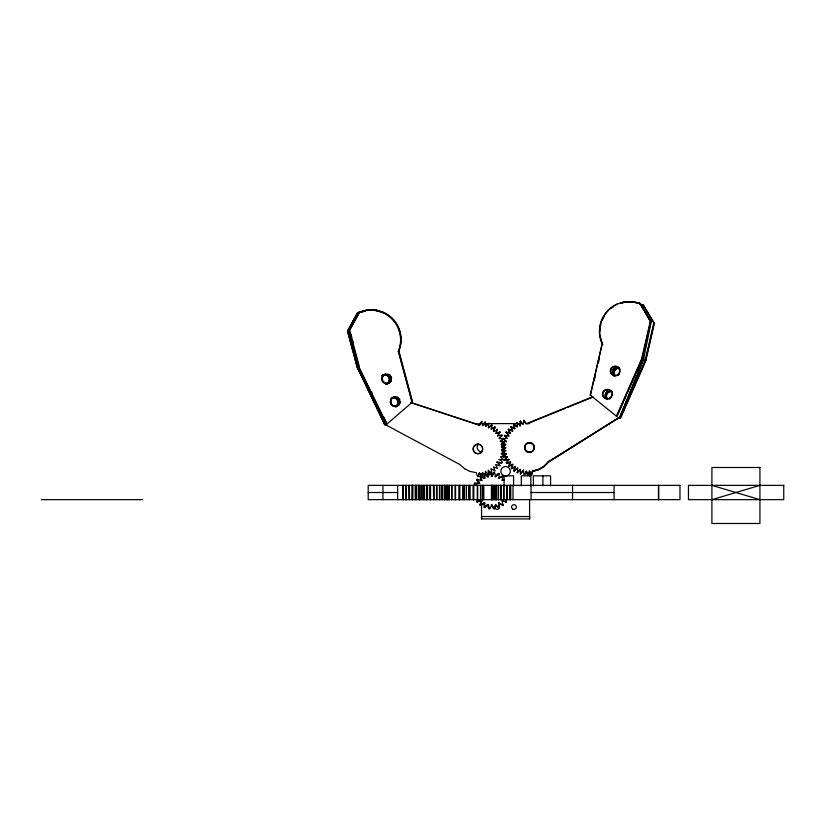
<?xml version="1.0" encoding="UTF-8"?>
<svg xmlns="http://www.w3.org/2000/svg" width="825" height="825" viewBox="0 0 825 825"><rect width="100%" height="100%" fill="white"/><g stroke="black" fill="none" stroke-linecap="round" stroke-linejoin="round"><path stroke-width="1.24" d="M477.716 499.568L476.809 501.837L481.872 500.754L480.892 505.251L484.822 503.033L484.749 507.385L483.986 507.293L484.058 502.93L484.822 503.033M478.84 483.398C473.911 477.232 478.686 478.613 479.603 483.502L474.488 483.326L479.603 483.502M478.479 499.672L477.665 501.961M505.447 499.672L506.354 501.93L502.332 500.961M529.588 518.915L529.588 516.533L481.552 516.533L481.563 518.915L529.588 518.915L529.588 499.599M494.897 476.747L497.929 473.612L499.135 473.818L499.104 478.273L503.044 476.046L502.064 480.542L504.157 479.944M502.343 442.427L505.756 444.861L502.116 442.138L506.56 441.365L503.044 438.735L507.344 438.364L504.426 435.487L506.602 438.127M506.612 454.07L502.332 453.616L502.26 452.647L505.808 450.584L501.971 450.089M503.075 438.828L506.55 441.849M503.168 456.173L507.437 457.071L503.198 457.029L503.178 456.163L506.632 453.585L502.343 453.121M504.735 460.412L504.56 459.484L507.447 456.586M504.663 460.381L504.56 459.484M504.529 459.566L504.745 460.412L509.004 459.752M508.87 436.147L506.21 432.063L510.417 433.445C508.478 433.857 508.499 427.267 508.334 429.918M501.765 445.923L505.777 447.965L502.755 446.799M506.168 432.774L506.385 431.918M506.468 431.908L506.241 432.486M506.632 463.526L510.593 461.948L506.55 463.516L506.354 462.65L509.025 459.267L504.756 459.927M508.551 465.496L508.747 466.362L512.799 464.135L511.325 468.404L514.996 466.806L511.387 468.899L512.789 464.619L508.613 466.28L510.593 461.948M509.633 429.959L512.603 431.238L511.088 426.504L514.8 428.536L513.934 424.298L517.492 426.968L517.038 422.483L520.163 425.886C519.564 423.782 516.089 423.4 516.966 422.513M511.17 426.494L510.861 427.278M512.603 431.238L511.015 426.535M513.707 424.597L513.738 425.226L514.264 424.442M514.099 424.308L516.667 426.824M517.698 468.353L514.099 471.023L515.017 466.321M513.965 470.281L514.171 471.054L517.718 467.858L517.378 472.849L520.42 469.404L517.079 472.612M517.1 422.957L517.254 422.998M520.575 421.121L520.121 421.792L520.585 421.132L523.174 424.576L524.05 420.173L526.175 423.761L592.958 396.629M523.421 470.188L520.441 474.055L523.421 470.188L523.937 474.468M520.554 474.169L520.503 473.632M523.638 420.296L525.638 423.359M527.598 475.53L526.422 471.467L524.339 475.076L526.433 470.972L527.959 475.478M527.752 475.561L527.505 474.922M527.825 475.551L529.547 470.962L531.125 475.448L531.651 475.241M531.661 474.757L531.609 475.396L532.651 470.941L538.653 469.301L544.026 466.166L548.398 461.742L619.709 417.099L643.758 358.731M532.641 471.426L538.632 469.786L544.005 466.651L548.398 461.742M548.377 462.227L619.709 417.099M621.153 303.383C627.217 300.867 634.208 301.96 640.355 303.713L651.286 321.894L639.818 303.27L632.218 301.517L624.412 301.785L616.945 304.064A29.906 29.896 -50.4 0 0 602.116 343.674L590.463 395.299M485.317 474.623L485.482 471.395M494.804 470.889L490.927 468.579L491.896 472.983M494.918 470.92L493.515 466.857L497.63 468.487L495.567 464.527L499.919 465.671M488.369 427.742L491.566 424.844L492.061 425.215L488.462 427.845L488.74 423.431L485.585 426.36L484.956 422.08M500.094 432.238L495.907 433.342L497.558 429.289M497.63 435.94L500.002 432.125M501.92 462.773C486.183 460.237 510.892 466.713 499.012 459.401L503.312 459.772M504.776 441.798L500.342 441.478C511.191 434.239 492.401 442.819 502.095 435.311M503.394 459.742L500.486 456.73L504.766 456.101M503.549 459.793L503.508 459.391M506.21 432.063L508.891 435.662L504.395 435.414M479.789 473.447L481.48 476.572L482.037 474.282M481.728 476.407L482.532 472.385L484.791 475.798M643.562 359.339L651.307 321.41M641.716 358.493L642.428 358.823L641.716 358.493L650.337 321.234L639.818 303.27M642.242 358.937L643.397 353.966M643.974 351.481L650.873 321.678L640.355 303.713L635.982 302.816M645.212 360.247L653.833 322.988L654.369 323.431L645.738 360.69L645.212 360.247L645.923 360.577L620.472 418.388L619.936 417.945L645.387 360.133M590.731 395.515L590.195 395.072L602.25 343.891L602.786 344.334M594.258 380.531L595.134 376.788M598.373 363.052L599.259 359.308M489.844 472.529L488.276 476.84L487.513 476.747L488.565 472.519L489.864 472.55L491.968 476.355L494.536 472.529L495.67 476.84L499.135 473.818M493.824 508.602L491.195 504.848L491.958 504.941L494.35 508.839L495.66 504.457L498.877 507.623L499.104 503.033L498.331 502.93L502.941 505.282L502.054 500.754L506.241 501.961M532.651 470.941L531.156 474.973M514.996 466.806L513.985 470.92M479.913 476.231L481.099 476.025L484.832 478.273L485.152 473.674L488.276 476.84M480.686 476.355L479.913 476.252L481.109 480.439L481.872 480.542L481.088 476.025M481.872 500.754L481.099 500.662L479.903 504.848L480.676 504.952M477.943 476.644L479.005 473.498M488.668 474.571L488.421 470.405L491.556 473.045M502.002 435.28L499.259 438.415M493.484 431.186C499.012 419.461 488.163 437.487 497.413 429.32M527.969 475.468L529.526 471.446L531.125 475.448M503.126 456.741L504.89 455.359M619.688 417.584L643.748 359.215M641.891 358.38L616.44 416.192L616.976 416.625M618.018 414.274L623.205 402.476M624.247 400.115L626.33 395.392M627.361 393.03L635.157 375.334M636.199 372.983L641.912 359.999M620.204 418.162L645.655 360.36L654.101 323.204L643.314 305.023L640.056 304.27M481.718 421.42L479.573 425.236L481.81 421.534M358.019 368.424L347.676 331.475L357.4 313.067L364.918 310.973M348.098 332.207L357.421 368.136L347.5 331.196L357.658 312.665C364.32 310.592 371.869 308.571 378.675 311.149M386.234 423.029L359.081 367.517L349.346 330.691L359.494 312.149M378.407 311.365L378.933 310.932C372.787 308.622 365.836 309.973 359.762 311.933L349.346 330.691M493.835 472.498L491.205 476.252L491.968 476.355M484.76 507.406L488.266 504.457L489.658 508.839L491.958 504.941M510.572 462.433L508.613 466.28M374.571 310.344L375.107 309.901L382.645 311.922A29.906 29.896 50.4 0 1 398.857 350.986L412.562 401.95L412.026 402.383L398.32 351.429A29.906 29.896 50.4 0 0 382.119 312.366L374.571 310.344L365.465 310.417M484.832 478.273L484.069 478.17L484.11 473.653M483.12 424.834L484.966 422.225L482.625 425.844L481.583 421.358M498.156 434.95L500.002 432.29M506.333 463.134L508.334 460.597M488.359 423.246L485.677 426.463L485.028 422.06M485.244 507.592L484.368 507.519L486.74 505.147M507.437 457.071L504.518 460.206M488.575 472.498L490.153 474.354M359.081 367.517L386.533 424.401L412.562 401.95M502.724 439.282L500.249 441.365L504.725 441.736M359.226 312.376L359.762 311.933M347.5 331.196L357.926 312.438L357.39 312.881L366.764 310.344M385.223 424.473L384.687 424.916L357.689 367.919M398.197 351.656L398.722 351.213M386.533 424.401L387.069 423.968M491.153 429.124L494.938 427.041M494.732 426.938L491.246 429.227L491.968 425.009M503.797 442.798L501.239 444.314L503.704 442.685M548.388 461.99L619.699 417.347M498.341 478.17L502.497 476.231M479.933 504.962L484.058 502.93M474.468 483.337L475.85 485.337M475.241 483.44L476.613 485.44M620.617 302.94C626.577 301.362 633.92 301.269 640.087 303.497L650.605 321.451L642.159 358.597L616.708 416.408L590.195 395.072M504.457 446.16L501.435 447.418L504.601 448.522M527.35 423.761L565.507 408.262M567.899 407.292L591.742 397.598M505.787 447.48L501.837 449.563M386.904 383.914L387.41 383.883A4.764 4.764 0 0 0 384.357 374.942L383.089 375.231A4.764 4.764 0 0 0 382.058 375.922M392.277 397.897L393.04 397.64A4.764 4.764 0 0 1 396.093 406.581M395.763 406.828L396.186 406.694A4.764 4.764 0 0 0 393.133 397.753L391.957 398.155A4.764 4.764 0 0 0 390.916 398.846M495.907 433.342L499.94 432.063M503.498 449.903L501.631 450.522L504.477 451.987M501.724 450.625L504.529 449.697M385.306 374.199L384.893 374.333A4.764 4.764 0 0 0 387.863 383.305M382.522 375.282L383.697 374.89A4.764 4.764 0 0 1 386.667 383.862L386.244 384.007M385.801 374.158L384.357 374.777A4.764 4.764 0 0 0 387.327 383.738L388.771 383.13A4.764 4.764 0 0 0 390.988 376.767M386.017 383.811L387.203 383.429A4.764 4.764 0 0 0 389.41 377.056M385.749 384.037L386.935 383.646A4.764 4.764 0 0 0 386.42 374.859M387.863 383.305L389.039 382.913A4.764 4.764 0 0 0 391.463 380.191M392.03 397.598L392.793 397.341A4.764 4.764 0 0 1 395.257 397.526M393.876 397.083L394.639 396.835A4.764 4.764 0 0 1 395.876 396.763M620.885 303.157L624.68 302.002M711.903 499.661L759.928 485.368M502.343 480.14L504.436 479.542M476.912 501.858L481.099 500.662M365.011 311.077L357.493 313.17L347.676 331.475M505.777 444.376L501.755 445.912M505.488 501.858L506.56 501.538M497.537 435.827L501.909 434.992M504.292 453.111L501.105 453.678L504.725 456.019M501.414 456.555L503.467 456.431M629.362 302.332L632.703 302.136M482.305 423.617L523.194 423.607M525.752 423.607L529.588 423.607M368.198 492.515L397.66 492.515M531.063 492.515L614.058 492.515M41.25 499.661L142.498 499.661M495.65 505.147L497.918 507.488L499.166 507.385M493.319 472.447L494.608 472.612M485.255 473.715L484.481 473.612L487.513 476.747M502.074 475.932L502.848 476.025M483.997 473.818L484.76 473.911M502.497 476.252L503.26 476.355M476.603 479.665L477.366 479.768M474.282 483.821L475.056 483.924M476.592 501.435L477.366 501.538M502.487 504.848L503.25 504.952M480.325 505.168L481.088 505.271M498.022 507.519L498.682 507.592M493.309 508.654L494.598 508.685M489.844 508.757L488.555 508.592L487.503 504.364M505.673 435.683L507.808 435.992M501.239 444.314L505.251 445.118M470.137 471.436L476.231 472.663L477.531 476.551M640.324 304.487L643.583 305.25M505.808 450.584L501.837 449.563M618.523 367.342L617.75 367.135A4.764 4.764 0 0 0 614.233 375.633L613.037 375.231A4.764 4.764 0 0 1 615.687 366.166L616.883 366.517A4.764 4.764 0 0 1 614.233 375.581M618.936 367.94L617.729 367.62A4.764 4.764 0 0 0 612.387 372.972M374.839 310.128L382.377 312.139A29.906 29.896 50.4 0 1 398.588 351.213L412.294 402.167M611.738 391.277L610.531 390.957A4.764 4.764 0 0 0 606.138 398.588M476.922 479.243L481.872 480.542M616.223 366.599L617.42 366.95A4.764 4.764 0 0 1 619.936 369.59M614.501 375.798L613.305 375.447A4.764 4.764 0 0 1 615.955 366.382L617.152 366.733A4.764 4.764 0 0 1 619.585 373.013M608.468 389.782L609.654 390.122A4.764 4.764 0 0 1 611.583 391.669M606.736 398.97L605.54 398.63A4.764 4.764 0 0 1 608.2 389.555L609.386 389.905A4.764 4.764 0 0 1 612.181 395M711.903 485.368L759.928 499.661M411.015 402.59L479.48 425.123M411.108 402.693L479.573 425.236M508.654 429.052L512.614 430.753M464.568 468.672L470.229 471.539M357.741 368.218L385.718 424.844L459.896 464.558L464.65 468.775M512.119 427.494L513.903 428.515M480.336 475.932L484.069 478.17M499.104 503.033L502.827 505.271M481.171 476.386L479.428 472.581L478.005 476.572M643.314 305.023L654.369 323.431M650.337 321.234L650.873 321.678M624.412 301.785L624.948 302.218M385.718 424.844L357.833 368.321M485.389 471.281L488.256 474.695M497.63 462.186L500.012 465.785M508.355 429.433L510.427 432.96M371.374 391.463L372.498 393.783M383.707 416.996L386.502 422.802M360.577 373.395L362.814 378.036M371.219 395.453L375.138 403.58M379.624 412.871L380.748 415.192M357.503 367.816L364.227 381.738M365.351 384.068L384.955 424.7M520.441 474.055L520.42 469.404M513.707 425.153L514.79 429.021M350.873 333.939L351.863 337.631M352.522 340.096L353.512 343.788M349.604 330.464L359.195 366.176M348.367 331.99L349.357 335.682M350.017 338.147L352.667 347.995M353.327 350.46L355.977 360.308M356.637 362.773L357.627 366.465M488.338 470.291L488.534 473.364M520.142 421.307L520.163 425.886M658.67 485.368L658.67 499.661M658.463 485.368L658.463 499.661M614.058 485.368L614.058 499.661M572.56 485.368L572.56 499.661M550.574 485.863L550.574 475.839L533.363 475.839L533.363 485.863M542.891 475.839L542.891 485.863M531.063 485.368L531.063 499.661M530.826 485.863L530.826 475.839L521.297 475.839L521.297 485.863M529.588 471.261L529.588 476.417M513.614 485.863L513.614 475.839L504.085 475.839L504.085 485.863M512.995 485.368L512.995 499.661M510.613 485.368L510.613 499.661M510.52 485.368L510.52 499.661M507.117 499.661L507.045 485.368L506.828 499.661M506.705 485.368L506.725 499.661M504.003 485.368L504.003 499.661M503.59 485.368L503.59 499.661M501.074 485.368L500.981 499.661M500.909 485.368L500.837 499.661M500.723 485.368L500.723 499.661M498.517 485.368L498.517 499.661M498.176 485.368L498.176 499.661M496.155 485.368L496.238 499.661M496.031 485.368L496.083 499.661M495.969 485.368L495.969 499.661M494.423 485.368L494.423 499.661M494.185 485.368L494.185 499.661M492.876 485.368L492.948 499.661M492.783 485.368L492.762 499.661M492.009 485.368L491.886 499.661M491.844 485.368L491.844 499.661M491.452 485.368L491.391 499.661M483.79 485.368L483.832 499.661M482.914 485.368L482.914 499.661M482.738 485.368L482.738 499.661M481.563 473.839L481.563 477.696M481.563 504.745L481.563 518.915M480.82 485.368L480.82 499.661M480.521 485.368L480.521 499.661M477.696 485.368L477.696 499.661M477.293 485.368L477.293 499.661M473.746 485.368L473.746 499.661M473.437 485.368L473.437 499.661M473.261 485.368L473.261 499.661M470.075 485.368L470.075 499.661M469.239 485.368L469.239 499.661M468.724 485.368L468.724 499.661M466.403 485.368L466.403 499.661M464.496 485.368L464.496 499.661M463.97 485.368L463.97 499.661M462.681 485.368L462.681 499.661M459.824 485.368L459.824 499.661M459.329 485.368L459.329 499.661M459.164 485.368L459.164 499.661M455.555 485.368L455.555 499.661M455.111 485.368L455.111 499.661M451.966 485.368L451.966 499.661M451.615 485.368L451.615 499.661M449.305 485.368L449.305 499.661M449.078 485.368L449.078 499.661M447.769 485.368L447.769 499.661M447.666 485.368L447.666 499.661M447.48 485.368L447.439 499.661M446.366 485.368L446.366 499.661M445.974 485.368L445.974 499.661M444.562 485.368L444.562 499.661M444.304 485.368L444.304 499.661M442.375 485.368L442.375 499.661M441.891 485.368L441.891 499.661M439.818 485.368L439.818 499.661M439.467 485.368L439.467 499.661M436.961 485.368L436.961 499.661M436.538 485.368L436.538 499.661M433.837 485.368L433.775 499.661M433.723 485.368L433.651 499.661L433.414 485.368M430.485 485.368L430.485 499.661M430.433 485.368L430.433 499.661M430.021 485.368L430.021 499.661M427.556 485.368L427.556 499.661M426.968 485.368L426.917 499.661M426.845 485.368L426.772 499.661M426.546 485.368L426.535 499.661M424.463 485.368L424.463 499.661M423.411 485.368L423.411 499.661M422.926 485.368L422.926 499.661M421.379 485.368L421.379 499.661M419.75 485.368L419.812 499.661M419.605 485.368L419.533 499.661M419.327 485.368L419.451 499.661M418.306 485.368L418.306 499.661M416.192 485.368L416.192 499.661M415.728 485.368L415.728 499.661M415.222 485.368L415.222 499.661M412.717 485.368L412.655 499.661M412.572 485.368L412.5 499.661M412.356 485.368L412.294 499.661L412.263 485.368M409.344 485.368L409.478 499.661M408.922 485.368L408.922 499.661M406.147 485.368L406.23 499.661M405.993 485.368L405.931 499.661M405.879 485.368L405.817 499.661M403.322 485.368L403.322 499.661M403.033 485.368L403.033 499.661M402.971 485.368L402.971 499.661M397.66 485.368L397.66 499.661M382.934 485.368L382.934 499.661M619.204 374.302A4.764 4.764 0 0 1 618.307 375.158M611.645 374.127A4.764 4.764 0 0 1 611.047 373.034M610.789 370.58A4.764 4.764 0 0 1 611.779 368.321M613.769 366.867A4.764 4.764 0 0 1 614.986 366.578M618.936 374.076A4.764 4.764 0 0 1 615.739 375.829M602.642 344.108A29.906 29.896 -50.4 0 1 600.373 336.641M599.971 331.062A29.906 29.896 -50.4 0 1 600.105 328.845M600.394 326.638A29.906 29.896 -50.4 0 1 600.868 324.431M602.271 320.203A29.906 29.896 -50.4 0 1 604.302 316.202M611.727 307.952A29.906 29.896 -50.4 0 1 613.563 306.653M602.384 343.891A29.906 29.896 -50.4 0 1 600.301 337.518M600.105 336.425A29.906 29.896 -50.4 0 1 601.59 321.018M602.002 319.987A29.906 29.896 -50.4 0 1 617.213 304.281M610.541 398.331A4.764 4.764 0 0 1 609.458 398.929M604.921 390.637A4.764 4.764 0 0 1 607.221 389.751M612.181 392.762A4.764 4.764 0 0 1 612.439 395.216M611.83 396.186A4.764 4.764 0 0 1 607.984 399.001M615.141 375.88A4.764 4.764 0 0 1 619.719 368.363M614.873 375.664A4.764 4.764 0 0 1 619.451 368.136M607.386 399.052A4.764 4.764 0 0 1 611.964 391.535M607.118 398.836A4.764 4.764 0 0 1 611.696 391.308M614.615 375.437A4.764 4.764 0 0 1 619.183 367.919M606.849 398.609A4.764 4.764 0 0 1 611.428 391.091M387.595 383.522A4.764 4.764 0 0 1 384.625 374.55M387.049 374.096A4.764 4.764 0 0 1 390.308 375.726M385.533 374.385A4.764 4.764 0 0 1 388.503 383.357M399.939 400.837A4.764 4.764 0 0 1 397.341 406.024L395.887 406.632A4.764 4.764 0 0 1 392.917 397.66L394.371 397.052A4.764 4.764 0 0 1 395.608 396.98M396.155 406.416A4.764 4.764 0 0 1 393.185 397.444M396.825 397.238A4.764 4.764 0 0 1 399.548 399.661M394.103 397.268A4.764 4.764 0 0 1 397.073 406.24M382.016 375.53A4.764 4.764 0 0 1 383.048 374.849M384.233 374.457A4.764 4.764 0 0 1 385.471 374.385M383.965 374.674A4.764 4.764 0 0 1 385.203 374.602M398.186 403.59A4.764 4.764 0 0 1 395.763 406.312M398.176 402.59A4.764 4.764 0 0 1 395.495 406.529M392.525 397.567A4.764 4.764 0 0 1 396.103 398.3M397.712 400.166A4.764 4.764 0 0 1 398.104 401.352M392.267 397.784A4.764 4.764 0 0 1 395.227 406.756M382.15 376.035A4.764 4.764 0 0 1 383.182 375.344M384.264 374.828A4.764 4.764 0 0 1 387.317 383.769M614.223 376.118A4.764 4.764 0 0 1 612.717 374.168M528.784 452.564A4.764 4.764 0 0 1 524.741 446.81A4.764 4.764 0 0 1 530.826 443.293A4.764 4.764 0 0 1 533.806 449.656M533.177 450.728A4.764 4.764 0 0 1 532.3 451.615M531.228 452.234A4.764 4.764 0 0 1 530.021 452.554M607.035 398.98A4.764 4.764 0 0 1 610.552 390.472M498.867 505.312A2.382 2.382 0 0 1 498.867 508.685A2.382 2.382 0 0 1 495.495 508.685A2.382 2.382 0 0 1 495.495 505.312M476.128 424.328A23.822 23.822 0 0 1 481.068 423.627M549.574 460.412A23.822 23.822 0 0 1 532.073 471.137M481.882 451.925A4.764 4.764 0 0 1 478.541 443.778M534.198 448.594A4.764 4.764 0 0 1 526.845 451.234A4.764 4.764 0 0 1 526.876 443.427A4.764 4.764 0 0 1 534.198 446.129M389.637 374.684A4.764 4.764 0 0 1 390.576 375.509M391.256 376.551A4.764 4.764 0 0 1 391.648 377.726M400.28 401.858A4.764 4.764 0 0 1 400.032 403.074M399.475 404.188A4.764 4.764 0 0 1 397.609 405.797L396.423 406.189A4.764 4.764 0 0 1 393.453 397.227M397.093 397.011A4.764 4.764 0 0 1 398.207 397.567M399.135 398.403A4.764 4.764 0 0 1 399.816 399.434M759.928 467.497L711.903 467.497L711.903 523.483L759.928 523.483L759.928 467.497M679.975 485.368L368.198 485.368L368.198 499.661L679.975 499.661L679.975 485.368M783.75 485.368L688.452 485.368L688.452 499.661L783.75 499.661L783.75 485.368M609.128 389.689L607.932 389.338A4.764 4.764 0 0 0 605.272 398.403L606.468 398.753A4.764 4.764 0 0 0 609.128 389.689M510.118 499.661L510.118 485.368L510.056 499.661M475.313 452.966A4.764 4.764 0 0 0 482.707 449.305A4.764 4.764 0 0 0 475.839 444.737A4.764 4.764 0 0 0 475.313 452.966M475.221 452.863A4.764 4.764 0 0 0 482.615 449.202A4.764 4.764 0 0 0 475.747 444.623A4.764 4.764 0 0 0 475.221 452.863M526.515 451.131A4.764 4.764 0 0 0 534.136 447.965A4.764 4.764 0 0 0 527.587 442.953A4.764 4.764 0 0 0 526.515 451.131M512.768 509.066A2.382 2.382 0 0 0 516.337 507.004A2.382 2.382 0 0 0 512.768 504.941A2.382 2.382 0 0 0 512.768 509.066M503.188 475.386A4.764 4.764 0 0 0 510.335 471.261A4.764 4.764 0 0 0 503.188 467.136A4.764 4.764 0 0 0 503.188 475.386"/></g></svg>
